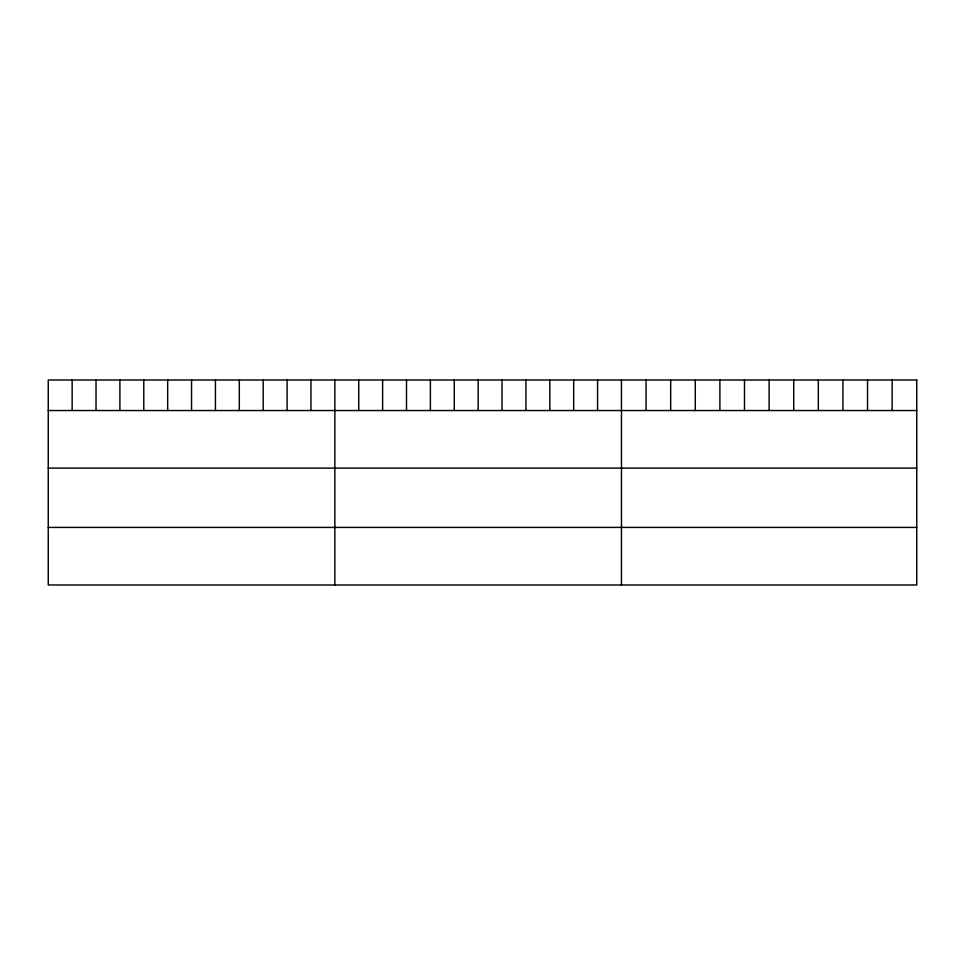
<?xml version="1.0" encoding="UTF-8"?>
<svg xmlns="http://www.w3.org/2000/svg" width="965" height="965" viewBox="0 0 965 965"><rect width="100%" height="100%" fill="white"/><g stroke="black" fill="none" stroke-linecap="round" stroke-linejoin="round"><path stroke-width="1.45" d="M48.25 410.535L916.75 410.535M48.25 468.109L916.75 468.109M48.25 527.421L916.75 527.421M892.143 380.005L892.143 410.535M867.535 380.005L867.535 410.535M842.928 380.005L842.928 410.535M818.32 380.005L818.32 410.535M793.712 380.005L793.712 410.535M769.105 380.005L769.105 410.535M744.498 380.005L744.498 410.535M719.89 380.005L719.89 410.535M695.283 380.005L695.283 410.535M670.675 380.005L670.675 410.535M646.067 380.005L646.067 410.535M621.46 380.005L621.46 584.995M597.576 380.005L597.576 410.535M573.692 380.005L573.692 410.535M549.809 380.005L549.809 410.535M525.925 380.005L525.925 410.535M502.041 380.005L502.041 410.535M478.157 380.005L478.157 410.535M454.274 380.005L454.274 410.535M430.39 380.005L430.39 410.535M406.506 380.005L406.506 410.535M382.623 380.005L382.623 410.535M358.739 380.005L358.739 410.535M334.855 380.005L334.855 584.995M310.971 380.005L310.971 410.535M287.088 380.005L287.088 410.535M263.204 380.005L263.204 410.535M239.32 380.005L239.32 410.535M215.436 380.005L215.436 410.535M191.553 380.005L191.553 410.535M167.669 380.005L167.669 410.535M143.785 380.005L143.785 410.535M119.901 380.005L119.901 410.535M96.017 380.005L96.017 410.535M72.134 380.005L72.134 410.535M916.75 380.005L48.25 380.005L48.25 584.995L916.75 584.995L916.75 380.005"/></g></svg>
